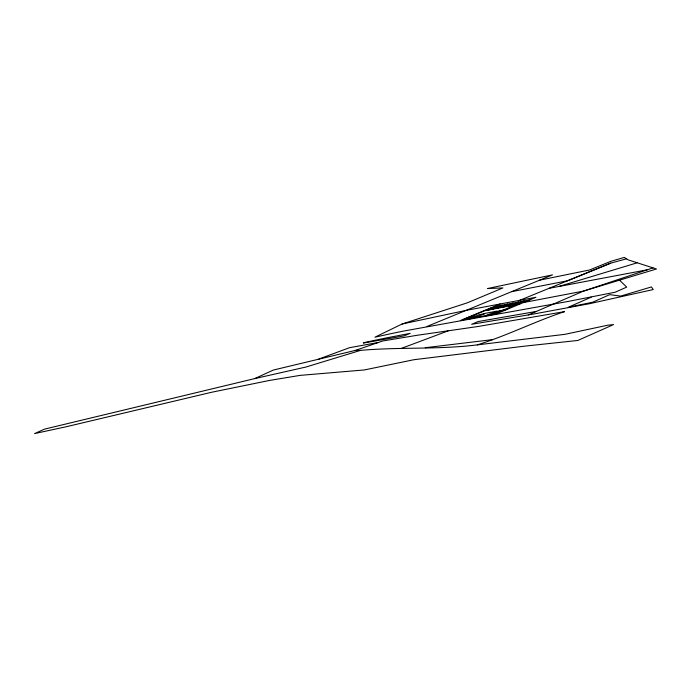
<?xml version="1.0" encoding="UTF-8"?>
<svg xmlns="http://www.w3.org/2000/svg" width="691" height="691" viewBox="0 0 691 691"><rect width="100%" height="100%" fill="white"/><g stroke="black" fill="none" stroke-linecap="round" stroke-linejoin="round"><path stroke-width="1.04" d="M427.021 326.454L552.498 274.871L487.362 288.562L502.936 287.922L467.341 302.813L402.11 324.001L374.919 337.191L387.806 334.366A451.292 55.107 -18.5 0 1 402.983 331.179L568.512 301.371L615.189 292.215L626.694 287.102L619.533 280.175M477.256 344.878L565.1 334.306L607.838 325.185L613.599 324.571L577.831 340.464L524.512 346.165L413.823 359.735L364.39 369.944L300.041 375.386L269.291 380.482L211.515 392.289L66.63 426.649L34.55 433.594L44.613 429.111L254.703 378.608L273.342 370.056L355.226 350.441L382.693 340.983L417.252 335.273L478.068 326.498L564.564 311.624C534.964 321.419 507.047 335.645 477.248 344.878C438.595 349.724 399.329 346.891 360.503 350.38L355.226 350.441M591.254 297.156L568.27 307.253L592.662 302.226L609.73 294.651L620.673 296.102L651.44 286.929L653.228 289.564L589.198 303.764L533.469 314.06L471.633 324.278L478.129 321.557L536.32 311.442M528.261 314.923L583.593 291.066L652.986 267.892M490.947 314.846L501.191 310.553M514.242 305.085L524.132 300.948M495.266 314.353L535.948 297.268L466.287 310.337L402.11 324.001M503.1 307.21L512.99 303.09M508.645 306.156L518.535 302.019M460.336 320.546L500.146 303.988M469.034 318.706L475.313 316.098L468.671 317.342M497.52 306.882L491.448 309.404L484.806 310.665M492.156 309.292L502.046 305.189M497.606 308.255L507.496 304.144M523.277 302.589L583.593 291.066L656.45 268.989L628.145 259.868L626.469 258.814L610.697 263.15L567.432 280.814L511.72 291.654M519.667 300.326L610.697 263.15M401.488 348.35L448.26 330.834M318.56 359.156L349.465 347.711L378.322 342.486M360.503 350.38L305.949 367.033L254.703 378.608M558.907 286.471L637.093 262.83M539.628 280.166L589.622 269.974L610.801 261.353L624.275 257.406L626.469 258.814M529.772 299.859L496.639 306.225L486.749 310.319L519.882 304.014M509.034 306.053L515.935 304.74M549.025 288.337L647.303 269.792M484.555 313.688L479.105 314.707L468.861 318.966L474.311 317.946L485.54 313.282L496.579 311.2L485.35 315.891L496.587 313.8M495.602 311.606L506.84 309.49M492.89 312.798L499.792 311.503M425.259 347.711L492.45 339.644M364.312 342.581L363.406 343.056L404.028 335.895L410.186 333.364L387.694 337.649A421.182 51.177 -18.5 0 0 370.626 341.199L364.312 342.581M522.007 302.192L493.512 314.137L462.391 319.942L490.869 308.16L522.007 302.192"/></g></svg>
